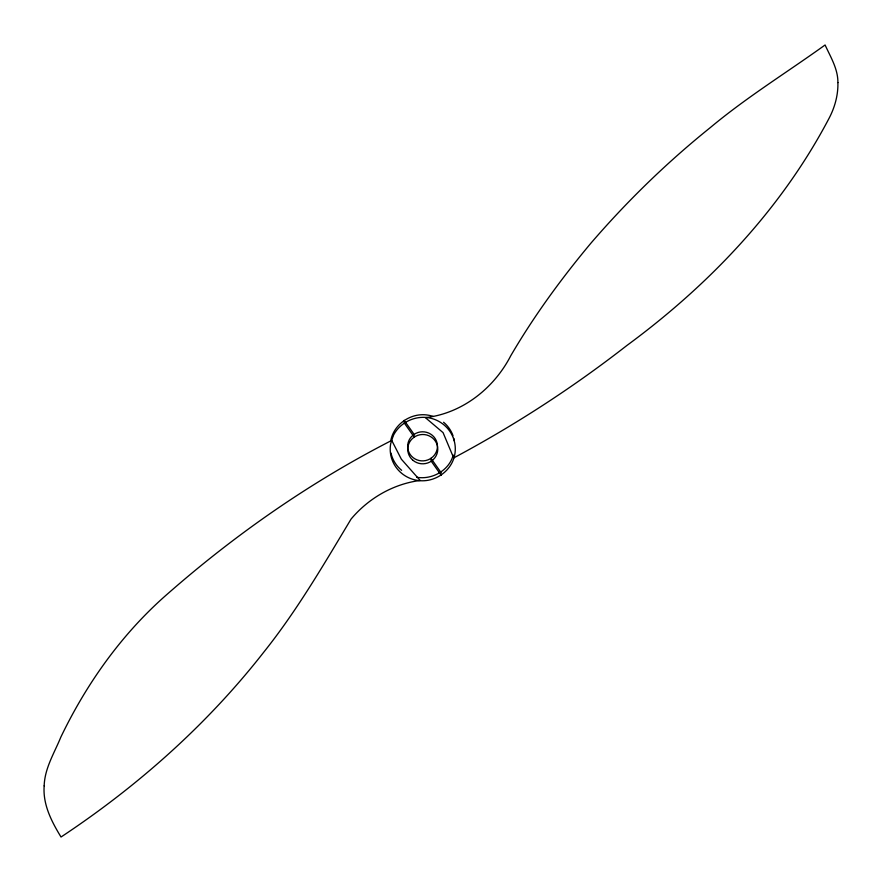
<?xml version="1.0" encoding="UTF-8"?>
<svg xmlns="http://www.w3.org/2000/svg" width="882" height="882" viewBox="0 0 882 882"><rect width="100%" height="100%" fill="white"/><g stroke="black" fill="none" stroke-linecap="round" stroke-linejoin="round"><path stroke-width="1.32" d="M390.759 440.724C393.879 423.757 411.629 412.103 428.465 415.213A32.292 31.52 -4.3 0 1 433.15 416.414M453.238 455.057C449.136 470.481 432.114 479.973 416.69 477.261M404.948 421.431L414.099 434.385A14.906 14.553 -4.3 0 1 437.362 444.715A14.906 14.553 -4.3 0 1 416.932 459.842A14.906 14.553 -4.3 0 1 413.052 435.157M414.099 434.385L414.242 437.119L404.265 422.974L404.188 420.35M401.641 470.338A32.292 31.52 -4.3 0 1 390.98 453.028M443.591 422.246A32.292 31.52 -4.3 0 1 453.028 435.73M453.833 438.354A32.292 31.52 -4.3 0 1 454.406 441.055M837.9 82.566C838.231 94.848 834.912 107.042 829.278 117.901C781.419 209.1 709.304 284.842 626.793 345.557C572.451 387.893 514.449 425.477 453.679 457.934L443.073 432.643L425.389 417.649C462.234 413.46 493.997 388.289 510.755 355.766C534.04 315.921 561.349 278.547 590.929 243.156C627.113 201.14 667.024 162.343 710.264 127.625C746.514 97.307 786.799 72.511 825.089 44.982C830.557 56.999 838.032 68.895 837.9 82.566M44.177 785.829C42.7 804.461 51.63 821.638 61.023 837.018C137.636 786.27 207.204 724.574 263.861 652.052C297.058 610.509 323.76 564.524 351.058 519.09C368.444 498.33 393.207 483.975 420.152 480.458L401.354 459.191L391.74 440.416C311.004 481.804 236.023 533.875 167.845 593.652C122.4 633.1 86.822 683.043 60.836 737.12C54.408 752.93 44.662 768.266 44.177 785.829M393.328 435.587L390.726 443.503A32.546 31.752 -4.3 0 0 416.855 480.304C433.69 483.38 451.452 471.815 454.726 454.858A32.546 31.752 -4.3 0 0 428.718 417.803C414.617 415.378 399.689 422.698 393.328 435.587M440.768 472.19L430.978 458.309L431.254 461.22L441.121 475.2L440.768 472.19M412.985 460.316A15.016 14.652 -4.3 0 0 437.516 451.805A15.016 14.652 -4.3 0 0 417.77 435.344A15.016 14.652 -4.3 0 0 412.985 460.316"/></g></svg>
